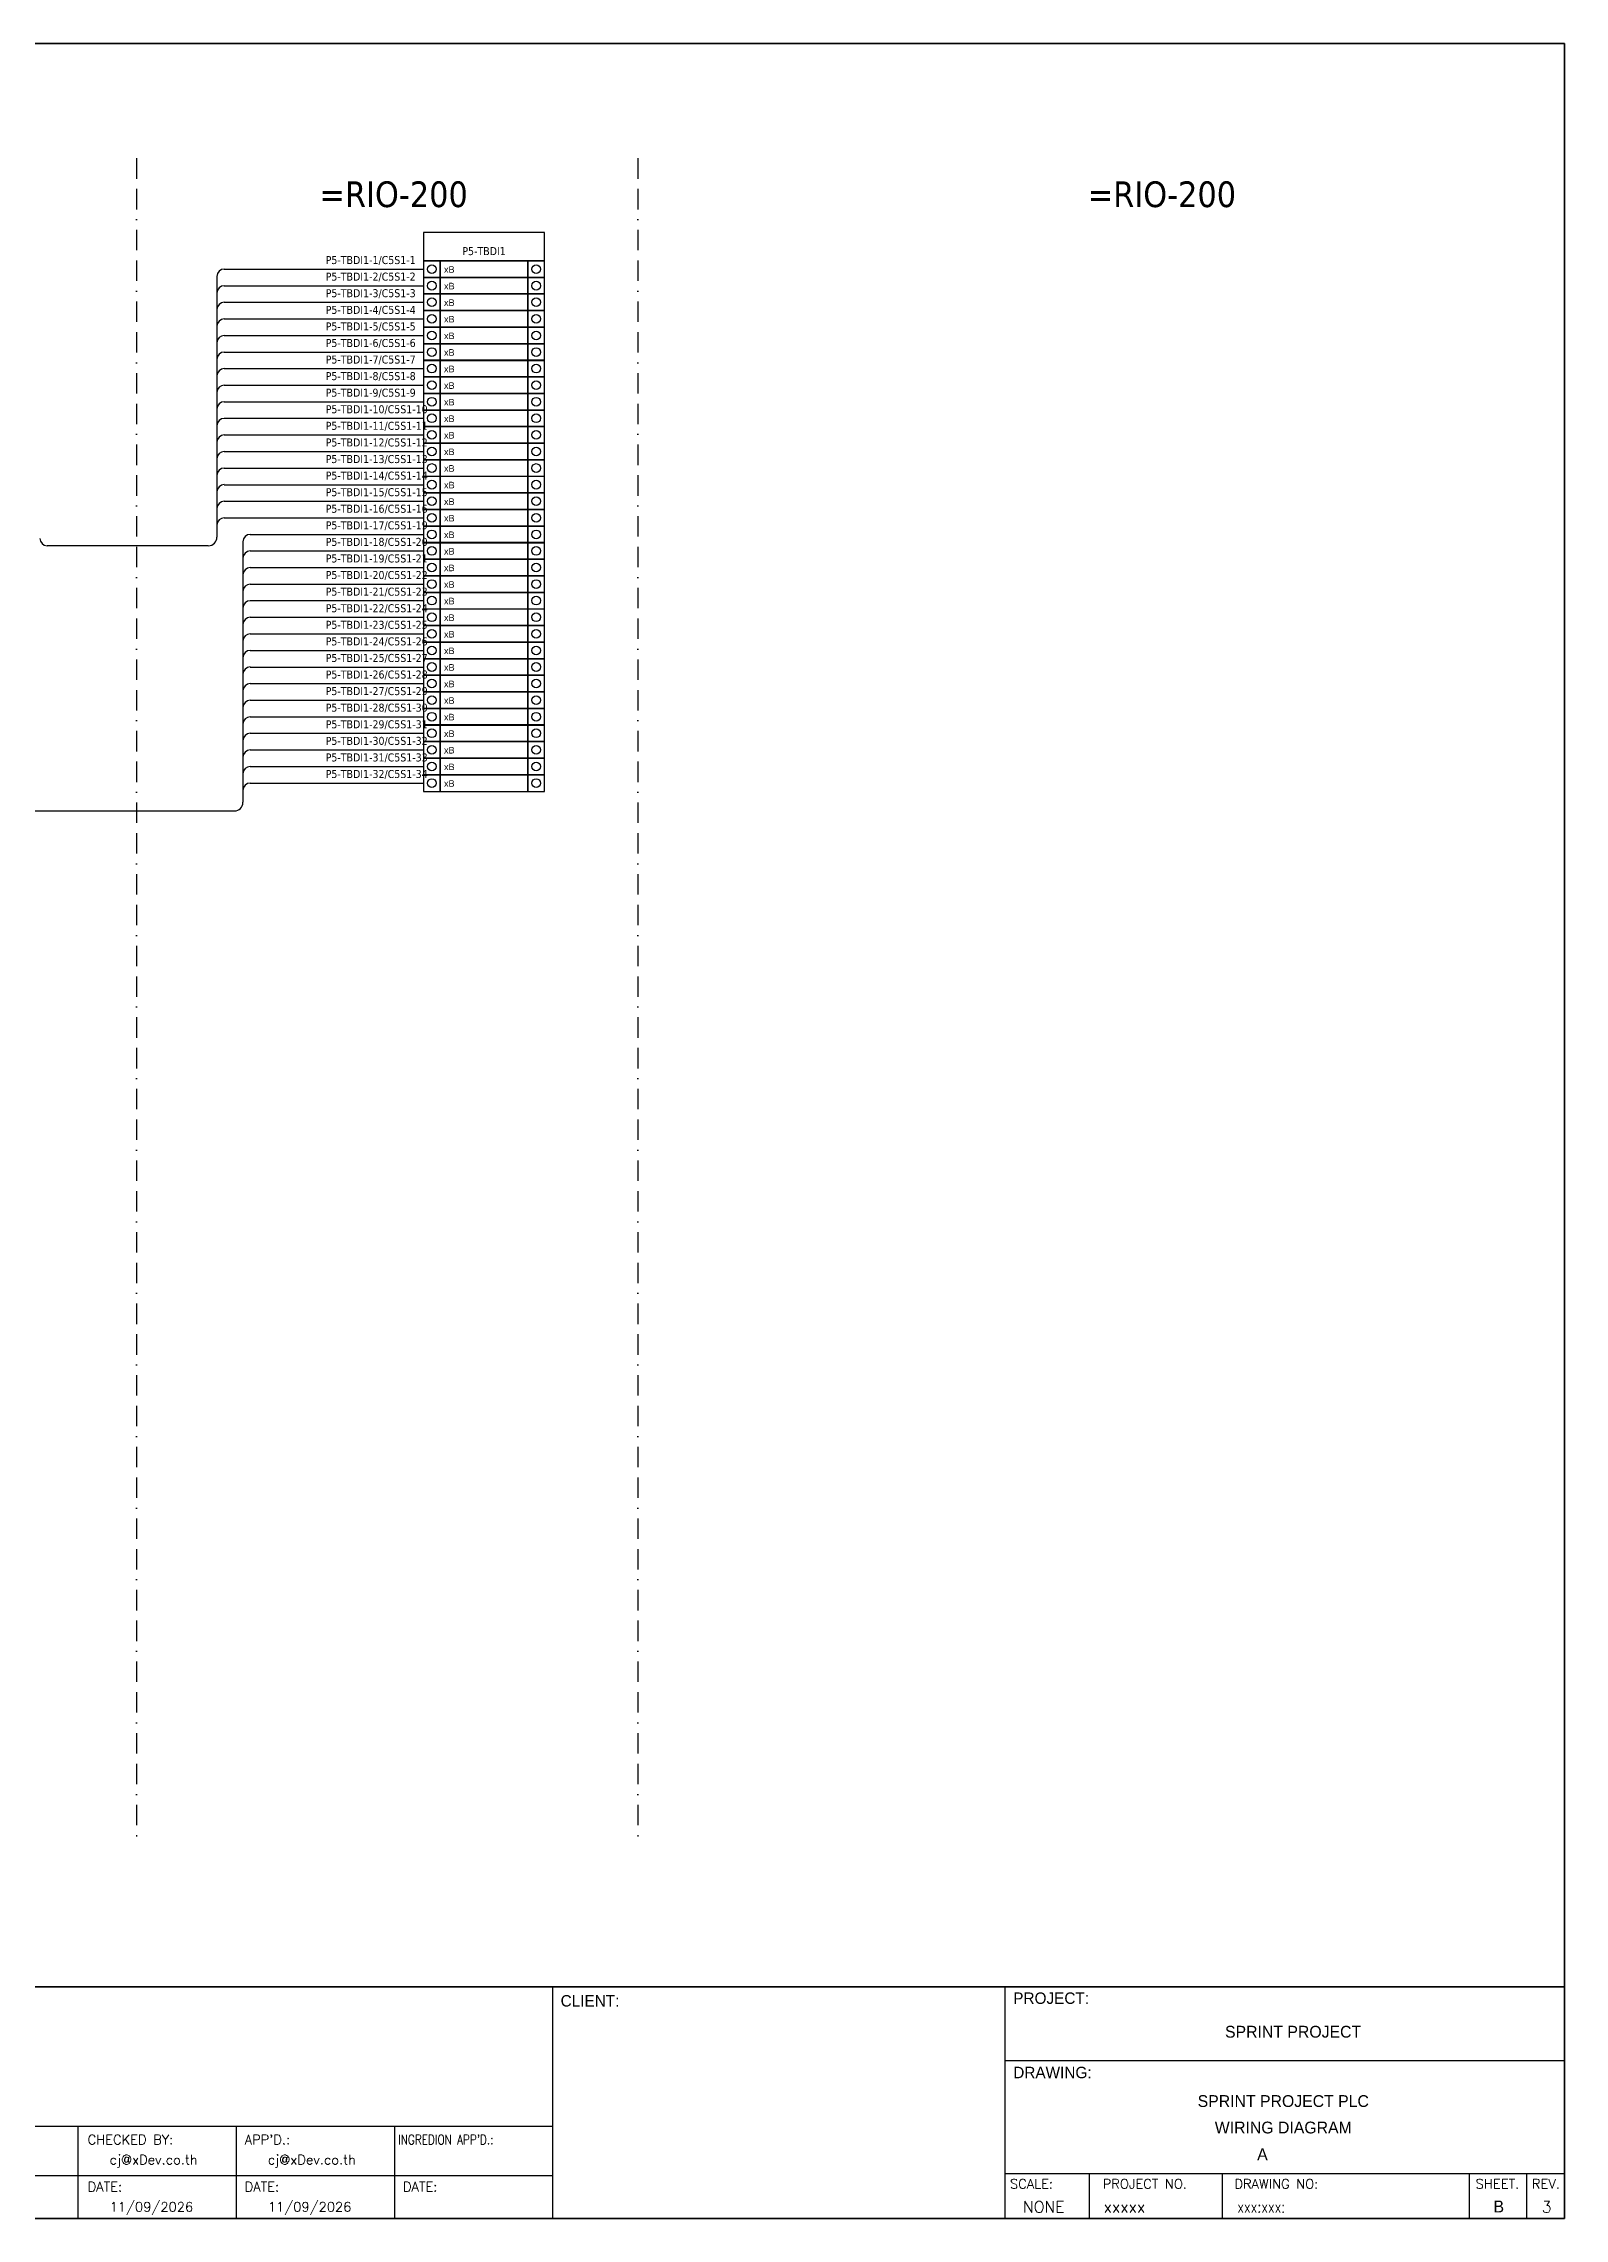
# Model space of a CAD drawing. Header units: millimetres. Extents: x 0 to 54213, y 0 to 2820.
# Drawn here: x 6196 to 8087, y 0 to 2704 of the extents above; entities that cross this region are included whole.
import ezdxf
from ezdxf.enums import TextEntityAlignment as Align

# ---------------------------------------------------------------- set-up
doc = ezdxf.new("R2010")
doc.units = ezdxf.units.MM
doc.linetypes.add('BORDERX2', pattern=[88.9, 25.4, -12.7, 25.4, -12.7, 0, -12.7])
for name, color, linetype in [('GT_1', 9, 'Continuous'), ('HELPPOINT', 7, 'Continuous'), ('MEMBER', 7, 'Continuous'), ('x01001-FrameArea', 2, 'BORDERX2')]:
    doc.layers.add(name, color=color, linetype=linetype)
doc.layers.add('IE-WIRE', color=7, linetype='Continuous', lineweight=25)
doc.styles.add('HTX11', font='O8111901')
doc.styles.add('ROMANS', font='romans.shx', dxfattribs={"width": 0.85, "height": 25})
doc.styles.get("Standard").update_dxf_attribs({"font": 'arial.ttf'})
doc.styles.add('Tahoma', font='')
doc.styles.get('Tahoma').set_extended_font_data('Tahoma')

# ---------------------------------------------------------------- blocks, each defined once
blk = doc.blocks.new('xTermSingleLayer0')
at = {"color": 7, "ltscale": 25.4}
for points in [[(0, -537), (537, -537), (537, 0), (0, 0)], [(537, -537), (3378, -537), (3378, 0), (537, 0)], [(3378, -537), (3915, -537), (3915, 0), (3378, 0)]]:
    blk.add_lwpolyline(points, close=True, dxfattribs=at)
for centre in [(268, -268), (3647, -268)]:
    blk.add_circle(centre, 141, dxfattribs=at)
blk.add_attdef('TERMINAL_B', (661, -387), '', height=212)

msp = doc.modelspace()

# ---------------------------------------------------------------- linework, layer by layer
at = {"color": 4}
for p, q in [((7495.6, 56.1), (7495.6, 0)), ((7660.9, 56.1), (7660.9, 0))]:
    msp.add_line(p, q, dxfattribs=at)
at = {"color": 4, "ltscale": 0.5}
for p, q in [((7968, 56.1), (7968, 0)), ((7968, 56.1), (7968, 0)), ((8039.2, 56.1), (8039.2, 0)), ((8039.2, 56.1), (8039.2, 0))]:
    msp.add_line(p, q, dxfattribs=at)
at = {"color": 4, "ltscale": 25.4}
msp.add_lwpolyline([(6668.2, 2434), (6818.5, 2434), (6818.5, 2469.2), (6668.2, 2469.2)], close=True, dxfattribs=at)
at = {"layer": 'GT_1', "color": 4}
for p, q in [((6829.1, 0), (6829.1, 288.2)), ((7391.4, 0), (7391.4, 288.2)), ((7391.4, 0), (7391.4, 288.2)), ((7391.4, 0), (7391.4, 288.2)), ((6829.1, 114.3), (6042.1, 114.3)), ((6238.9, 0), (6238.9, 114.3)), ((6435.6, 0), (6435.6, 114.3)), ((6632.4, 0), (6632.4, 114.3)), ((7391.4, 56.1), (8086.6, 56.1)), ((6829.1, 52.9), (6042.1, 52.9))]:
    msp.add_line(p, q, dxfattribs=at)
at = {"layer": 'HELPPOINT', "color": 4, "lineweight": 35}
for p, q in [((4193.3, 2704.2), (8086.6, 2704.2)), ((4193.3, 2704.2), (8086.6, 2704.2)), ((8086.6, 2704.2), (8086.6, 0)), ((8086.6, 2704.2), (8086.6, 0)), ((8086.6, 0), (4193.3, 0)), ((8086.6, 0), (4193.3, 0))]:
    msp.add_line(p, q, dxfattribs=at)
at = {"layer": 'HELPPOINT', "color": 4}
for p, q in [((7391.4, 196.6), (8086.6, 196.6)), ((7391.4, 196.6), (8086.6, 196.6)), ((7391.4, 56.1), (8086.6, 56.1))]:
    msp.add_line(p, q, dxfattribs=at)
at = {"layer": 'IE-WIRE', "color": 4, "ltscale": 25.4}
for p, q in [((6411.3, 2414.6), (6411.3, 2090.6)), ((6420.5, 2423.7), (6668.2, 2423.7)), ((6420.5, 2423.7), (6668.2, 2423.7)), ((6420.5, 2403.1), (6668.2, 2403.1)), ((6420.5, 2403.1), (6668.2, 2403.1)), ((6420.5, 2382.5), (6668.2, 2382.5)), ((6420.5, 2382.5), (6668.2, 2382.5)), ((6420.5, 2361.9), (6668.2, 2361.9)), ((6420.5, 2361.9), (6668.2, 2361.9)), ((6420.5, 2341.2), (6668.2, 2341.2)), ((6420.5, 2341.2), (6668.2, 2341.2)), ((6420.5, 2320.6), (6668.2, 2320.6)), ((6420.5, 2320.6), (6668.2, 2320.6)), ((6420.5, 2300), (6668.2, 2300)), ((6420.5, 2300), (6668.2, 2300)), ((6420.5, 2279.4), (6668.2, 2279.4)), ((6420.5, 2279.4), (6668.2, 2279.4)), ((6420.5, 2258.8), (6668.2, 2258.8)), ((6420.5, 2258.8), (6668.2, 2258.8)), ((6420.5, 2238.2), (6668.2, 2238.2)), ((6420.5, 2238.2), (6668.2, 2238.2)), ((6420.5, 2217.6), (6668.2, 2217.6)), ((6420.5, 2217.6), (6668.2, 2217.6)), ((6420.5, 2197), (6668.2, 2197)), ((6420.5, 2197), (6668.2, 2197)), ((6420.5, 2176.3), (6668.2, 2176.3)), ((6420.5, 2176.3), (6668.2, 2176.3)), ((6420.5, 2155.7), (6668.2, 2155.7)), ((6420.5, 2155.7), (6668.2, 2155.7)), ((6420.5, 2135.1), (6668.2, 2135.1)), ((6420.5, 2135.1), (6668.2, 2135.1)), ((6420.5, 2114.5), (6668.2, 2114.5)), ((6420.5, 2114.5), (6668.2, 2114.5)), ((6443.7, 2084.8), (6443.7, 1760.8)), ((6452.8, 2093.9), (6668.2, 2093.9)), ((6452.8, 2093.9), (6668.2, 2093.9)), ((6452.8, 2073.3), (6668.2, 2073.3)), ((6452.8, 2073.3), (6668.2, 2073.3)), ((6452.8, 2052.7), (6668.2, 2052.7)), ((6452.8, 2052.7), (6668.2, 2052.7)), ((6452.8, 2032.1), (6668.2, 2032.1)), ((6452.8, 2032.1), (6668.2, 2032.1)), ((6452.8, 2011.5), (6668.2, 2011.5)), ((6452.8, 2011.5), (6668.2, 2011.5)), ((6452.8, 1990.8), (6668.2, 1990.8)), ((6452.8, 1990.8), (6668.2, 1990.8)), ((6452.8, 1970.2), (6668.2, 1970.2)), ((6452.8, 1970.2), (6668.2, 1970.2)), ((6452.8, 1949.6), (6668.2, 1949.6)), ((6452.8, 1949.6), (6668.2, 1949.6)), ((6452.8, 1929), (6668.2, 1929)), ((6452.8, 1929), (6668.2, 1929)), ((6452.8, 1908.4), (6668.2, 1908.4)), ((6452.8, 1908.4), (6668.2, 1908.4)), ((6452.8, 1887.8), (6668.2, 1887.8)), ((6452.8, 1887.8), (6668.2, 1887.8)), ((6452.8, 1867.2), (6668.2, 1867.2)), ((6452.8, 1867.2), (6668.2, 1867.2)), ((6452.8, 1846.6), (6668.2, 1846.6)), ((6452.8, 1846.6), (6668.2, 1846.6)), ((6452.8, 1825.9), (6668.2, 1825.9)), ((6452.8, 1825.9), (6668.2, 1825.9)), ((6452.8, 1805.3), (6668.2, 1805.3)), ((6452.8, 1805.3), (6668.2, 1805.3)), ((6452.8, 1784.7), (6668.2, 1784.7)), ((6452.8, 1784.7), (6668.2, 1784.7))]:
    msp.add_line(p, q, dxfattribs=at)
at = {"layer": 'IE-WIRE', "color": 4}
for p, q in [((6200.2, 2079.9), (6400.6, 2079.9)), ((6167.1, 1750.1), (6432.9, 1750.1))]:
    msp.add_line(p, q, dxfattribs=at)
at = {"layer": 'IE-WIRE', "color": 4, "ltscale": 25.4}
for centre, radius, start, end in [((6420.5, 2414.6), 9.14, 90, 180), ((6420.5, 2393.9), 9.14, 90, 180), ((6420.5, 2373.3), 9.14, 90, 180), ((6420.5, 2352.7), 9.14, 90, 180), ((6420.5, 2332.1), 9.14, 90, 180), ((6420.5, 2311.5), 9.14, 90, 180), ((6420.5, 2290.9), 9.14, 90, 180), ((6420.5, 2270.3), 9.14, 90, 180), ((6420.5, 2249.7), 9.14, 90, 180), ((6420.5, 2229), 9.14, 90, 180), ((6420.5, 2208.4), 9.14, 90, 180), ((6420.5, 2187.8), 9.14, 90, 180), ((6420.5, 2167.2), 9.14, 90, 180), ((6420.5, 2146.6), 9.14, 90, 180), ((6420.5, 2126), 9.14, 90, 180), ((6420.5, 2105.4), 9.14, 90, 180), ((6400.6, 2090.6), 10.8, 270, 0), ((6452.8, 2084.8), 9.14, 90, 180), ((6452.8, 2064.2), 9.14, 90, 180), ((6452.8, 2043.5), 9.14, 90, 180), ((6452.8, 2022.9), 9.14, 90, 180), ((6452.8, 2002.3), 9.14, 90, 180), ((6452.8, 1981.7), 9.14, 90, 180), ((6452.8, 1961.1), 9.14, 90, 180), ((6452.8, 1940.5), 9.14, 90, 180), ((6452.8, 1919.9), 9.14, 90, 180), ((6452.8, 1899.3), 9.14, 90, 180), ((6452.8, 1878.6), 9.14, 90, 180), ((6452.8, 1858), 9.14, 90, 180), ((6452.8, 1837.4), 9.14, 90, 180), ((6452.8, 1816.8), 9.14, 90, 180), ((6452.8, 1796.2), 9.14, 90, 180), ((6432.9, 1760.8), 10.8, 270, 0), ((6452.8, 1775.6), 9.14, 90, 180)]:
    msp.add_arc(centre, radius, start, end, dxfattribs=at)
at = {"layer": 'IE-WIRE', "color": 4}
msp.add_arc((6200.2, 2088.8), 8.96, 180, 270, dxfattribs=at)
at = {"layer": 'MEMBER', "color": 4, "lineweight": 35}
msp.add_line((4193.3, 288.2), (8086.6, 288.2), dxfattribs=at)
msp.add_line((4193.3, 288.2), (8086.6, 288.2), dxfattribs=at)
at = {"layer": 'MEMBER', "color": 4}
for p, q in [((7391.4, 196.6), (8086.6, 196.6)), ((7391.4, 196.6), (8086.6, 196.6)), ((7391.4, 56.1), (8086.6, 56.1)), ((7391.4, 56.1), (8086.6, 56.1))]:
    msp.add_line(p, q, dxfattribs=at)
at = {"layer": 'x01001-FrameArea'}
for p, q in [((6311.5, 2561.5), (6311.5, 475)), ((6934.6, 2561.5), (6934.6, 475))]:
    msp.add_line(p, q, dxfattribs=at)

# ---------------------------------------------------------------- block references
at = {"xscale": 0.0384, "yscale": 0.0384, "zscale": 0.0384}
for p in [(6668.2, 2434), (6668.2, 2413.4), (6668.2, 2392.8), (6668.2, 2372.2), (6668.2, 2351.5), (6668.2, 2330.9), (6668.2, 2310.3), (6668.2, 2289.7), (6668.2, 2269.1), (6668.2, 2248.5), (6668.2, 2227.9), (6668.2, 2207.3), (6668.2, 2186.7), (6668.2, 2166), (6668.2, 2145.4), (6668.2, 2124.8), (6668.2, 2104.2), (6668.2, 2083.6), (6668.2, 2063), (6668.2, 2042.4), (6668.2, 2021.8), (6668.2, 2001.1), (6668.2, 1980.5), (6668.2, 1959.9), (6668.2, 1939.3), (6668.2, 1918.7), (6668.2, 1898.1), (6668.2, 1877.5), (6668.2, 1856.9), (6668.2, 1836.3), (6668.2, 1815.6), (6668.2, 1795)]:
    msp.add_blockref('xTermSingleLayer0', p, dxfattribs=at).add_auto_attribs({'TERMINAL_B': 'xB'})

# ---------------------------------------------------------------- texts
at = {"color": 2, "style": 'Tahoma'}
for p in [(6631, 2516.8), (7586.1, 2516.8)]:
    msp.add_text('=RIO-200', height=32, dxfattribs=at).set_placement(p, align=Align.MIDDLE_CENTER)
at = {"color": 4, "style": 'Tahoma'}
for s, p in [('P5-TBDI1-1/C5S1-1', (6546.5, 2430)), ('P5-TBDI1-2/C5S1-2', (6546.5, 2409.4)), ('P5-TBDI1-3/C5S1-3', (6546.5, 2388.8)), ('P5-TBDI1-4/C5S1-4', (6546.5, 2368.1)), ('P5-TBDI1-5/C5S1-5', (6546.5, 2347.5)), ('P5-TBDI1-6/C5S1-6', (6546.5, 2326.9)), ('P5-TBDI1-7/C5S1-7', (6546.5, 2306.3)), ('P5-TBDI1-8/C5S1-8', (6546.5, 2285.7)), ('P5-TBDI1-9/C5S1-9', (6546.5, 2265.1)), ('P5-TBDI1-10/C5S1-10', (6546.5, 2244.5)), ('P5-TBDI1-11/C5S1-11', (6546.5, 2223.9)), ('P5-TBDI1-12/C5S1-12', (6546.5, 2203.2)), ('P5-TBDI1-13/C5S1-13', (6546.5, 2182.6)), ('P5-TBDI1-14/C5S1-14', (6546.5, 2162)), ('P5-TBDI1-15/C5S1-15', (6546.5, 2141.4)), ('P5-TBDI1-16/C5S1-16', (6546.5, 2120.8)), ('P5-TBDI1-17/C5S1-19', (6546.5, 2100.2)), ('P5-TBDI1-18/C5S1-20', (6546.5, 2079.6)), ('P5-TBDI1-19/C5S1-21', (6546.5, 2059)), ('P5-TBDI1-20/C5S1-22', (6546.5, 2038.4)), ('P5-TBDI1-21/C5S1-23', (6546.5, 2017.7)), ('P5-TBDI1-22/C5S1-24', (6546.5, 1997.1)), ('P5-TBDI1-23/C5S1-25', (6546.5, 1976.5)), ('P5-TBDI1-24/C5S1-26', (6546.5, 1955.9)), ('P5-TBDI1-25/C5S1-27', (6546.5, 1935.3)), ('P5-TBDI1-26/C5S1-28', (6546.5, 1914.7)), ('P5-TBDI1-27/C5S1-29', (6546.5, 1894.1)), ('P5-TBDI1-28/C5S1-30', (6546.5, 1873.5)), ('P5-TBDI1-29/C5S1-31', (6546.5, 1852.8)), ('P5-TBDI1-30/C5S1-32', (6546.5, 1832.2)), ('P5-TBDI1-31/C5S1-33', (6546.5, 1811.6)), ('P5-TBDI1-32/C5S1-34', (6546.5, 1791))]:
    msp.add_text(s, height=9.949, dxfattribs=at).set_placement(p)
msp.add_text('P5-TBDI1', height=9.95, dxfattribs=at).set_placement((6743.4, 2446.1), align=Align.MIDDLE_CENTER)
at = {"color": 4, "ltscale": 100, "style": 'HTX11'}
for s, p in [('SPRINT PROJECT', (7749.2, 232.2)), ('SPRINT PROJECT PLC', (7737, 146)), ('WIRING DIAGRAM', (7737, 113.1))]:
    msp.add_text(s, height=14.693, dxfattribs=at).set_placement(p, align=Align.MIDDLE_CENTER)
at = {"style": 'HTX11'}
for tag, text, height, p in [('A', 'A', 14.8, (7711.1, 79.8)), ('B', 'CHASSIS C5 SLOT 1', 14.821, (8004.9, 14.9))]:
    msp.add_attdef(tag, text=text, height=height, dxfattribs=at).set_placement(p, align=Align.MIDDLE_CENTER)
at = {"layer": 'GT_1', "color": 4, "style": 'HTX11'}
for s, p in [('CLIENT:', (6838.6, 263.5)), ('PROJECT:', (7401.3, 266.8)), ('DRAWING:', (7401.3, 174.4))]:
    msp.add_text(s, height=14.25, dxfattribs=at).set_placement(p)
at = {"layer": 'MEMBER', "color": 4, "ltscale": 0.8, "style": 'ROMANS'}
for s, height, p in [('CHECKED BY:', 11.875, (6250.6, 92.1)), ("APP'D.:", 11.88, (6445.8, 92.1)), ('cj@xDev.co.th', 11.875, (6277.9, 67.2)), ('cj@xDev.co.th', 11.875, (6474.6, 67.2)), ('DATE:', 11.88, (6250.6, 33.6)), ('DATE:', 11.88, (6445.8, 33.6)), ('DATE:', 11.88, (6642.6, 33.6)), ('SCALE:', 11.88, (7397.3, 37.1)), ('PROJECT NO.', 11.875, (7512.5, 37.1)), ('DRAWING NO:', 11.875, (7676.2, 37.1)), ('SHEET.', 12, (7976, 37.1)), ('REV.', 12, (8045.9, 37.1)), ('11/09/2026', 11.88, (6277.9, 8.5)), ('11/09/2026', 11.88, (6474.6, 8.5)), ('NONE', 14.23, (7413.3, 7.3)), ('xxxxx', 14.23, (7513.7, 7.3))]:
    msp.add_text(s, height=height, dxfattribs=at).set_placement(p)
at = {"layer": 'MEMBER', "color": 4, "ltscale": 0.8, "style": 'ROMANS', "width": 0.8}
for s, height, p in [("INGREDION APP'D.:", 11.875, (6636.6, 92.1)), ('xxx:xxx:', 14.23, (7679.9, 7.3))]:
    msp.add_text(s, height=height, dxfattribs=at).set_placement(p)
at = {"layer": 'MEMBER', "color": 4, "ltscale": 0.8, "style": 'ROMANS'}
msp.add_text('3', height=14.2, dxfattribs=at).set_placement((8064.5, 7.3), align=Align.CENTER)

doc.saveas('drawing.dxf')
